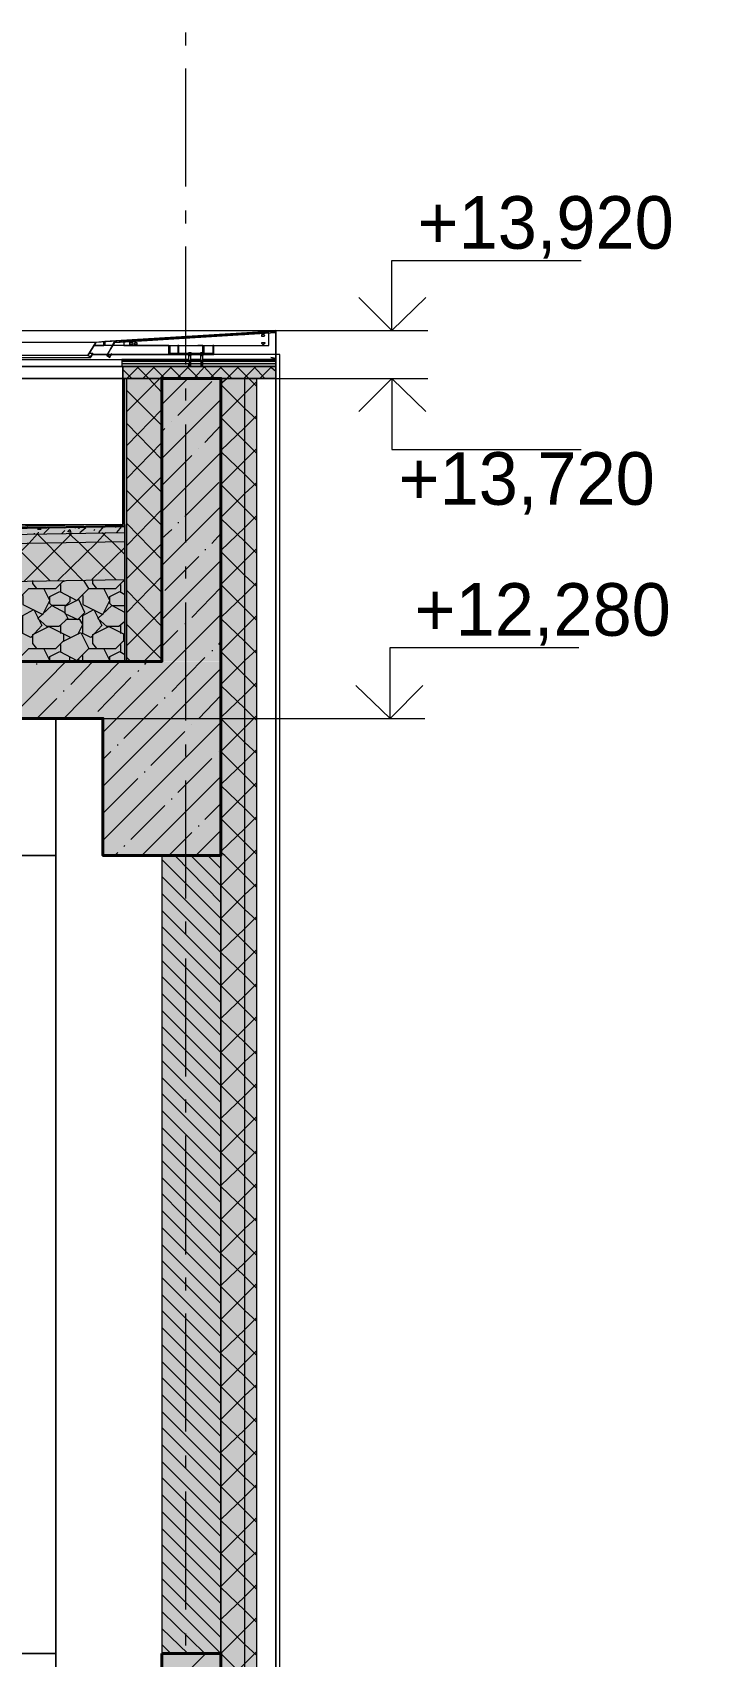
# Model space of a CAD drawing. Header units: millimetres. Extents: x -135211 to 49383, y -8033 to 228499.
# Drawn here: x -78197 to -75301, y 15153 to 22028 of the extents above; entities that cross this region are included whole.
import ezdxf

# ---------------------------------------------------------------- set-up
doc = ezdxf.new("R2010")
doc.units = ezdxf.units.MM
doc.layers.add('PDF _Геометрия', color=7, linetype='Continuous', true_color=0x1d1d1d)
doc.layers.add('PDF _Сплошная заливка', color=7, linetype='Continuous', true_color=0xffffff)
doc.layers.add('PDF _Текст', color=7, linetype='Continuous')

msp = doc.modelspace()

# ---------------------------------------------------------------- hatches: boundary and pattern name
at = {"layer": 'PDF _Сплошная заливка', "transparency": 33554559}
h = msp.add_hatch(color=256, dxfattribs=at)
h.paths.add_polyline_path([(-77644.4, 20732.5), (-77640.1, 20728.2), (-77640.1, 20732.5)])
h.paths.add_polyline_path([(-77576.6, 20736.7), (-77572.4, 20732.5), (-77572.4, 20736.7)])
h.paths.add_polyline_path([(-77712.1, 20728.2), (-77707.9, 20724), (-77707.9, 20728.2)])
h.paths.add_polyline_path([(-77508.9, 20740.9), (-77504.7, 20736.7), (-77504.7, 20740.9)])
h.paths.add_polyline_path([(-77779.8, 20724), (-77775.6, 20719.8), (-77775.6, 20724)])
h.paths.add_polyline_path([(-77847.5, 20715.5), (-77847.5, 20719.8), (-77851.8, 20719.8)])
h = msp.add_hatch(color=256, dxfattribs=at)
h.paths.add_polyline_path([(-103123.2, 20613.9), (-103123.2, 20631.9), (-103693, 20631.9), (-103693, 20614), (-103504.2, 20618.2), (-103499.9, 20618.2), (-103453.4, 20613.9), (-103453.4, 20618.2), (-103449.1, 20618.2)])
h.paths.add_polyline_path([(299.2, 20613.9), (299.2, 20631.9), (-272.3, 20631.9), (-272.3, 20613.9), (53.6, 20618.2), (57.9, 20618.2), (104.4, 20613.9), (104.4, 20618.2), (108.7, 20618.2)])
h.paths.add_polyline_path([(-50480.7, 20613.9), (-50480.7, 20631.9), (-51128.4, 20631.9), (-51128.4, 20613.9), (-50819.4, 20618.2), (-50815.2, 20618.2), (-50768.6, 20613.9), (-50768.6, 20618.2), (-50764.4, 20618.2)])
h.paths.add_polyline_path([(-77166, 20613.9), (-77166, 20631.9), (-77817.9, 20631.9), (-77817.9, 20613.9), (-77530.1, 20618.2), (-77525.8, 20618.2), (-77479.3, 20613.9), (-77479.3, 20618.2), (-77475, 20618.2)])
h = msp.add_hatch(color=256, dxfattribs=at)
h.paths.add_polyline_path([(-103127.4, 20563.1), (-103127.4, 20610.8), (-103693, 20610.8), (-103693, 20563.1)])
h.paths.add_polyline_path([(299.2, 20563.1), (299.2, 20610.8), (-272.3, 20610.8), (-272.3, 20563.1)])
h.paths.add_polyline_path([(-50480.7, 20563.1), (-50480.7, 20610.8), (-51128.4, 20610.8), (-51128.4, 20563.1)])
h.paths.add_polyline_path([(-77166, 20563.1), (-77166, 20610.8), (-77813.7, 20610.8), (-77813.7, 20563.1)])
for points in [[(-78050.7, 19936.6), (-78300.5, 19932.4), (-78546, 19928.2), (-79045.5, 19919.7), (-79291, 19915.5), (-79790.5, 19907), (-80036, 19902.8), (-80285.8, 19898.6), (-80531.3, 19894.3), (-81030.8, 19885.9), (-81276.3, 19881.6), (-81775.8, 19873.2), (-101616.2, 19868.9), (-101616.2, 19873.2), (-101802.5, 19881.6), (-101899.8, 19885.9), (-101993, 19890.1), (-102090.3, 19894.3), (-102183.5, 19898.6), (-102280.8, 19902.8), (-102467.1, 19911.3), (-102564.4, 19915.5), (-102657.6, 19919.7), (-102754.9, 19923.9), (-102848.1, 19928.2), (-102945.4, 19932.4), (-103038.5, 19936.6), (-103135.9, 19936.6), (-103135.9, 19911.3), (-103038.5, 19911.3), (-102945.4, 19907), (-102848.1, 19902.8), (-102754.9, 19898.6), (-102657.6, 19894.3), (-102564.4, 19890.1), (-102467.1, 19885.9), (-102373.9, 19881.6), (-102276.6, 19877.4), (-102090.3, 19868.9), (-101993, 19864.7), (-101899.8, 19860.5), (-101802.5, 19856.2), (-101709.4, 19852), (-81674.2, 19847.8), (-81674.2, 19852), (-78059.2, 19911.3), (-77805.2, 19911.3), (-77805.2, 19936.6)], [(-78050.7, 19911.3), (-78300.5, 19907), (-78546, 19902.8), (-79045.5, 19894.3), (-79291, 19890.1), (-79790.5, 19881.6), (-80036, 19877.4), (-80285.8, 19873.2), (-80531.3, 19868.9), (-81030.8, 19860.5), (-81276.3, 19856.2), (-81775.8, 19847.8), (-101616.2, 19843.5), (-101616.2, 19847.8), (-101802.5, 19856.2), (-101899.8, 19860.5), (-101993, 19864.7), (-102090.3, 19868.9), (-102183.5, 19873.2), (-102280.8, 19877.4), (-102467.1, 19885.9), (-102564.4, 19890.1), (-102657.6, 19894.3), (-102754.9, 19898.6), (-102848.1, 19902.8), (-102945.4, 19907), (-103038.5, 19911.3), (-103135.9, 19911.3), (-103135.9, 19873.2), (-103038.5, 19873.2), (-102945.4, 19868.9), (-102848.1, 19864.7), (-102754.9, 19860.5), (-102657.6, 19856.2), (-102564.4, 19852), (-102467.1, 19847.8), (-102373.9, 19843.5), (-102276.6, 19839.3), (-102090.3, 19830.8), (-101993, 19826.6), (-101899.8, 19822.4), (-101802.5, 19818.1), (-101616.2, 19809.7), (-81674.2, 19805.4), (-81674.2, 19809.7), (-81428.7, 19813.9), (-79739.7, 19843.5), (-79494.2, 19847.8), (-78046.5, 19873.2), (-77805.2, 19873.2), (-77805.2, 19911.3)], [(-78050.7, 19873.2), (-78300.5, 19868.9), (-78546, 19864.7), (-79045.5, 19856.2), (-79291, 19852), (-79790.5, 19843.5), (-80036, 19839.3), (-80285.8, 19835.1), (-80531.3, 19830.8), (-81030.8, 19822.4), (-81276.3, 19818.1), (-81775.8, 19809.7), (-101616.2, 19805.4), (-101616.2, 19809.7), (-101802.5, 19818.1), (-101899.8, 19822.4), (-101993, 19826.6), (-102090.3, 19830.8), (-102183.5, 19835.1), (-102280.8, 19839.3), (-102467.1, 19847.8), (-102564.4, 19852), (-102657.6, 19856.2), (-102754.9, 19860.5), (-102848.1, 19864.7), (-102945.4, 19868.9), (-103038.5, 19873.2), (-103135.9, 19873.2), (-103135.9, 19712.3), (-103038.5, 19712.3), (-102945.4, 19708.1), (-102848.1, 19703.8), (-102754.9, 19699.6), (-102657.6, 19695.4), (-102564.4, 19691.1), (-102467.1, 19686.9), (-102280.8, 19678.4), (-102183.5, 19674.2), (-102090.3, 19670), (-101993, 19665.7), (-101899.8, 19661.5), (-101802.5, 19657.3), (-101616.2, 19648.8), (-101171.8, 19644.6), (-101171.8, 19648.8), (-81674.2, 19653), (-78059.2, 19712.3), (-77805.2, 19712.3), (-77805.2, 19873.2)], [(-78050.7, 19712.3), (-78550.2, 19703.8), (-78795.8, 19699.6), (-79295.3, 19691.1), (-79540.8, 19686.9), (-80040.3, 19678.4), (-80285.8, 19674.2), (-80785.3, 19665.7), (-81030.8, 19661.5), (-81780.1, 19648.8), (-101616.2, 19644.6), (-101616.2, 19648.8), (-101802.5, 19657.3), (-101899.8, 19661.5), (-101993, 19665.7), (-102090.3, 19670), (-102183.5, 19674.2), (-102280.8, 19678.4), (-102467.1, 19686.9), (-102564.4, 19691.1), (-102657.6, 19695.4), (-102754.9, 19699.6), (-102848.1, 19703.8), (-102945.4, 19708.1), (-103038.5, 19712.3), (-103135.9, 19712.3), (-103135.9, 19365.2), (-77805.2, 19365.2), (-77805.2, 19712.3)]]:
    msp.add_hatch(color=256, dxfattribs=at).paths.add_polyline_path(points)
h = msp.add_hatch(color=256, dxfattribs=at)
h.paths.add_polyline_path([(-77398.8, 19123.9), (-77398.8, 19364.2), (-103546, 19364.2), (-103546, 19123.9)])
h.paths.add_polyline_path([(146.8, 19123.9), (146.8, 19364.2), (-2304.2, 19364.2), (-2304.2, 19123.9)])
h.paths.add_polyline_path([(-4501.1, 19123.9), (-4501.1, 19364.2), (-25450.6, 19364.2), (-25450.6, 19123.9)])
h.paths.add_polyline_path([(-26102.5, 19123.9), (-26102.5, 19364.2), (-26352.2, 19364.2), (-26352.2, 19123.9)])

# ---------------------------------------------------------------- linework, layer by layer
at = {"layer": 'PDF _Геометрия', "color": 7, "lineweight": 9}
for points in [[(-77547, 21972.8), (-77547, 22027.8)], [(-77547, 21375.9), (-77547, 21875.4)], [(-77547, 21219.3), (-77547, 21274.3)], [(-77547, 20622.4), (-77547, 21121.9)], [(-77674, 20766.3), (-77602, 20766.3), (-76675, 20766.3), (-76675, 21062.6), (-75874.9, 21062.6)], [(-80941.9, 20766.3), (-77166, 20766.3), (-77195.7, 20762.1), (-77928, 20715.5), (-77961.8, 20660.5), (-77928, 20715.5), (-80941.9, 20715.5)], [(-77166, 20664.7), (-77166, 20757.9), (-77166, 20762.1), (-77195.7, 20762.1), (-77889.9, 20719.8), (-77928, 20715.5)], [(-77166, 20766.3), (-77166, 20669)], [(-76823.1, 20766.3), (-76522.6, 20766.3)], [(-77619, 20664.7), (-77530.1, 20664.7), (-77864.5, 20664.7), (-77881.4, 20664.7), (-77944.9, 20664.7), (-77881.4, 20664.7), (-77864.5, 20664.7), (-77619, 20664.7), (-77619, 20702.8), (-77856, 20702.8), (-77936.4, 20702.8), (-77894.1, 20702.8)], [(-77889.9, 20719.8), (-77889.9, 20702.8), (-77894.1, 20702.8), (-77894.1, 20719.8)], [(-77889.9, 20719.8), (-77889.9, 20719.8)], [(-77809.4, 20702.8), (-77856, 20702.8), (-77889.9, 20702.8)], [(-77614.7, 20702.8), (-77614.7, 20669), (-77580.9, 20669), (-77614.7, 20669)], [(-77470.8, 20702.8), (-77470.8, 20669), (-77475, 20669), (-77475, 20702.8), (-77496.2, 20702.8)], [(-77940.7, 20669), (-77949.1, 20652), (-77961.8, 20660.5), (-80941.9, 20660.5)], [(-80941.9, 20652), (-77949.1, 20652)], [(-77534.3, 20643.6), (-77817.9, 20643.6), (-77817.9, 20639.3), (-77817.9, 20635.1), (-77817.9, 20613.9), (-80941.9, 20613.9), (-77817.9, 20613.9), (-77166, 20613.9), (-77166, 20635.1), (-77166, 20639.3), (-77166, 20643.6), (-77475, 20643.6)], [(-80941.9, 20643.6), (-77817.9, 20643.6), (-77817.9, 20613.9)], [(-77961.8, 20660.5), (-77949.1, 20656.3), (-77940.7, 20669), (-77957.6, 20669)], [(-77166, 20639.3), (-77817.9, 20639.3)], [(-77166, 20635.1), (-77817.9, 20635.1)], [(-77525.8, 20639.3), (-77525.8, 20660.5), (-77530.1, 20660.5), (-77530.1, 20669), (-77530.1, 20673.2), (-77530.1, 20669), (-77534.3, 20669), (-77534.3, 20673.2), (-77530.1, 20673.2), (-77525.8, 20673.2), (-77521.6, 20669), (-77525.8, 20669), (-77479.3, 20669), (-77525.8, 20669), (-77525.8, 20660.5)], [(-77534.3, 20669), (-77534.3, 20669)], [(-77525.8, 20613.9), (-77525.8, 20618.2), (-77525.8, 20622.4), (-77525.8, 20626.6), (-77525.8, 20630.9), (-77525.8, 20635.1), (-77525.8, 20639.3), (-77534.3, 20639.3), (-77534.3, 20660.5), (-77530.1, 20660.5)], [(-77530.1, 20613.9), (-77525.8, 20613.9), (-77530.1, 20639.3), (-77530.1, 20613.9), (-77534.3, 20613.9), (-77534.3, 20618.2), (-77534.3, 20622.4), (-77534.3, 20626.6), (-77530.1, 20626.6), (-77530.1, 20630.9), (-77530.1, 20635.1), (-77534.3, 20635.1), (-77534.3, 20639.3)], [(-77534.3, 20630.9), (-77534.3, 20630.9)], [(-77534.3, 20626.6), (-77534.3, 20626.6)], [(-77530.1, 20669), (-77530.1, 20669)], [(-77530.1, 20639.3), (-77530.1, 20639.3)], [(-77479.3, 20664.7), (-77525.8, 20664.7), (-77496.2, 20664.7)], [(-77525.8, 20660.5), (-77525.8, 20660.5)], [(-77483.5, 20643.6), (-77525.8, 20643.6)], [(-77525.8, 20639.3), (-77525.8, 20639.3)], [(-77525.8, 20635.1), (-77525.8, 20635.1)], [(-77525.8, 20630.9), (-77525.8, 20630.9)], [(-77525.8, 20626.6), (-77525.8, 20626.6)], [(-77521.6, 20669), (-77521.6, 20669)], [(-77475, 20639.3), (-77475, 20660.5), (-77479.3, 20660.5), (-77479.3, 20669), (-77479.3, 20673.2), (-77479.3, 20669), (-77487.7, 20669), (-77483.5, 20669), (-77483.5, 20673.2), (-77479.3, 20673.2), (-77475, 20673.2), (-77475, 20669), (-77470.8, 20669)], [(-77487.7, 20669), (-77487.7, 20669)], [(-77475, 20613.9), (-77475, 20618.2), (-77475, 20622.4), (-77475, 20626.6), (-77475, 20630.9), (-77475, 20635.1), (-77475, 20639.3), (-77483.5, 20639.3), (-77483.5, 20660.5), (-77479.3, 20660.5)], [(-77483.5, 20639.3), (-77483.5, 20635.1), (-77483.5, 20630.9), (-77483.5, 20626.6), (-77483.5, 20622.4), (-77483.5, 20618.2), (-77483.5, 20613.9), (-77479.3, 20613.9), (-77479.3, 20639.3), (-77479.3, 20613.9), (-77475, 20613.9), (-77479.3, 20613.9)], [(-77483.5, 20635.1), (-77483.5, 20635.1)], [(-77483.5, 20630.9), (-77483.5, 20630.9)], [(-77483.5, 20626.6), (-77483.5, 20626.6)], [(-77479.3, 20669), (-77479.3, 20669)], [(-77479.3, 20639.3), (-77479.3, 20639.3)], [(-77475, 20669), (-77475, 20669)], [(-77475, 20669), (-77475, 20669)], [(-77475, 20669), (-77475, 20660.5)], [(-77470.8, 20664.7), (-77475, 20664.7)], [(-77475, 20660.5), (-77475, 20660.5)], [(-77475, 20639.3), (-77475, 20639.3)], [(-77475, 20635.1), (-77475, 20635.1)], [(-77475, 20630.9), (-77475, 20630.9)], [(-77475, 20626.6), (-77475, 20626.6)], [(-77470.8, 20669), (-77470.8, 20669)], [(-77149.1, 13176.4), (-77149.1, 20664.7), (-77166, 20664.7), (-77428.5, 20664.7)], [(-103127.4, 19945.1), (-103127.4, 20563.1), (-103131.7, 20563.1), (-103135.9, 20563.1), (-103144.4, 20563.1), (-103296.8, 20563.1), (-103296.8, 19365.2), (-103144.4, 19365.2), (-103135.9, 19365.2), (-77805.2, 19365.2)], [(-77805.2, 19945.1), (-77805.2, 19940.9), (-77805.2, 19936.6), (-77805.2, 19911.3), (-77805.2, 19873.2), (-77805.2, 19712.3), (-77805.2, 19365.2), (-77796.7, 19365.2), (-77648.6, 19365.2), (-77648.6, 20563.1), (-77796.7, 20563.1), (-77805.2, 20563.1), (-77809.4, 20563.1), (-77813.7, 20563.1), (-77813.7, 19945.1), (-81775.8, 19877.4), (-101616.2, 19877.4), (-103127.4, 19945.1), (-82863.7, 19945.1)], [(-80908.1, 19945.1), (-77822.1, 19945.1), (-77813.7, 19945.1), (-77813.7, 20563.1), (-80941.9, 20563.1), (-77813.7, 20563.1), (-77813.7, 20613.9)], [(-77809.4, 20563.1), (-77809.4, 19945.1), (-77805.2, 19945.1), (-77805.2, 20563.1)], [(-77796.7, 19365.2), (-77796.7, 20563.1)], [(-77593.6, 20563.1), (-77504.7, 20563.1), (-76675, 20563.1), (-76675, 20262.6), (-75874.9, 20262.6)], [(-77534.3, 20622.4), (-77534.3, 20622.4)], [(-77534.3, 20618.2), (-77534.3, 20618.2)], [(-77530.1, 20613.9), (-77530.1, 20613.9)], [(-77530.1, 20613.9), (-77530.1, 20613.9)], [(-77525.8, 20622.4), (-77525.8, 20622.4)], [(-77525.8, 20618.2), (-77525.8, 20618.2)], [(-77525.8, 20613.9), (-77525.8, 20613.9)], [(-77525.8, 20613.9), (-77525.8, 20613.9)], [(-77483.5, 20622.4), (-77483.5, 20622.4)], [(-77483.5, 20618.2), (-77483.5, 20618.2)], [(-77479.3, 20613.9), (-77479.3, 20613.9)], [(-77479.3, 20613.9), (-77479.3, 20613.9)], [(-77475, 20622.4), (-77475, 20622.4)], [(-77475, 20618.2), (-77475, 20618.2)], [(-77475, 20613.9), (-77475, 20613.9)], [(-77297.2, 12634.6), (-77297.2, 14344.8), (-77297.2, 15843.3), (-77297.2, 18544), (-77297.2, 20563.1)], [(-77246.4, 12634.6), (-77246.4, 14344.8), (-77246.4, 15843.3), (-77246.4, 18544), (-77246.4, 20563.1)], [(-76823.1, 20563.1), (-76522.6, 20563.1)], [(-77547, 20470), (-77547, 20520.8)], [(-77547, 19868.9), (-77547, 20368.4)], [(-77822.1, 19945.1), (-80908.1, 19890.1), (-80908.1, 20334.6)], [(-77547, 19716.5), (-77547, 19767.3)], [(-77547, 19115.4), (-77547, 19614.9)], [(-78270.8, 19123.9), (-77928, 19123.9), (-76683.4, 19123.9), (-76683.4, 19424.4), (-75883.4, 19424.4)], [(-77898.3, 19123.9), (-78097.3, 19123.9), (-78097.3, 11402.8), (-78097.3, 11644.1), (-80645.6, 11644.1), (-78097.3, 11644.1), (-78097.3, 14344.8), (-80645.6, 14344.8), (-78097.3, 14344.8), (-78097.3, 15166), (-80645.6, 15166), (-78097.3, 15166), (-78097.3, 18544), (-80645.6, 18544), (-78097.3, 18544), (-78097.3, 19123.9), (-80425.5, 19123.9), (-80425.5, 19119.7), (-80522.8, 19119.7), (-80527.1, 19115.4), (-80624.4, 19090), (-80628.7, 19085.8), (-80645.6, 19085.8)], [(-76835.8, 19123.9), (-76535.3, 19123.9)], [(-77547, 18963), (-77547, 19013.8)], [(-77547, 18361.9), (-77547, 18861.4)], [(-77547, 18209.6), (-77547, 18264.6)], [(-77547, 17608.5), (-77547, 18108)], [(-77547, 17456.1), (-77547, 17511.1)], [(-77547, 16855), (-77547, 17358.7)], [(-77547, 16702.6), (-77547, 16757.6)], [(-77547, 16105.7), (-77547, 16605.2)], [(-77547, 15949.1), (-77547, 16004.1)], [(-77547, 15352.2), (-77547, 15851.7)], [(-77547, 15199.8), (-77547, 15250.6)]]:
    msp.add_lwpolyline(points, dxfattribs=at)
at = {"layer": 'PDF _Геометрия', "color": 7, "lineweight": 18}
for points in [[(-76814.7, 20906), (-76675, 20766.3), (-76531.1, 20906)], [(-76531.1, 20423.5), (-76675, 20563.1), (-76814.7, 20423.5)], [(-76827.4, 19263.6), (-76683.4, 19123.9), (-76543.8, 19263.6)]]:
    msp.add_lwpolyline(points, dxfattribs=at)
at = {"layer": 'PDF _Геометрия', "color": 7, "lineweight": 20}
msp.add_lwpolyline([(-77881.4, 20660.5), (-77868.7, 20652), (-77860.2, 20669), (-77868.7, 20656.3), (-77881.4, 20660.5), (-77847.5, 20715.5), (-77166, 20757.9), (-77166, 20647.8), (-77187.2, 20652), (-77166, 20647.8), (-77166, 20757.9), (-77851.8, 20715.5)], close=True, dxfattribs=at)
at = {"layer": 'PDF _Геометрия', "lineweight": 9}
for points in [[(-77860.2, 20698.6), (-77856, 20702.8)], [(-77843.3, 20715.5), (-77843.3, 20719.8)], [(-77813.7, 20719.8), (-77809.4, 20719.8)], [(-77784, 20719.8), (-77779.8, 20719.8)], [(-77750.2, 20724), (-77750.2, 20724)], [(-77720.6, 20724), (-77720.6, 20724)], [(-77690.9, 20724), (-77690.9, 20728.2)], [(-77661.3, 20728.2), (-77661.3, 20728.2)], [(-77631.7, 20728.2), (-77631.7, 20732.5)], [(-77602, 20732.5), (-77602, 20732.5)], [(-77572.4, 20732.5), (-77568.2, 20736.7)], [(-77542.8, 20736.7), (-77538.5, 20736.7)], [(-77508.9, 20736.7), (-77508.9, 20736.7)], [(-77479.3, 20740.9), (-77479.3, 20740.9)], [(-77449.6, 20740.9), (-77449.6, 20740.9)], [(-77420, 20740.9), (-77420, 20745.2)], [(-77390.4, 20745.2), (-77390.4, 20745.2)], [(-77360.7, 20745.2), (-77360.7, 20749.4)], [(-77331.1, 20749.4), (-77331.1, 20749.4)], [(-77301.5, 20749.4), (-77297.2, 20749.4)], [(-77271.8, 20753.6), (-77267.6, 20753.6)], [(-77238, 20753.6), (-77238, 20753.6)], [(-77208.3, 20757.9), (-77208.3, 20757.9)], [(-77178.7, 20757.9), (-77178.7, 20757.9)], [(-77166, 20740.9), (-77166, 20740.9)], [(-77166, 20711.3), (-77166, 20715.5)], [(-77872.9, 20656.3), (-77872.9, 20656.3)], [(-77860.2, 20669), (-77860.2, 20669)], [(-77174.5, 20647.8), (-77174.5, 20647.8)], [(-77166, 20685.9), (-77166, 20685.9)], [(-77166, 20656.3), (-77166, 20656.3)], [(-77775.6, 20563.1), (-77813.7, 20601.2)], [(-77796.7, 20423.5), (-77657.1, 20563.1), (-77606.3, 20613.9)], [(-77796.7, 20563.1), (-77745.9, 20613.9)], [(-77648.6, 20503.9), (-77703.6, 20563.1), (-77754.4, 20613.9)], [(-77729, 20563.1), (-77678.2, 20613.9)], [(-77635.9, 20563.1), (-77686.7, 20613.9)], [(-77648.6, 20453.1), (-77538.5, 20563.1)], [(-77563.9, 20563.1), (-77614.7, 20613.9)], [(-77585.1, 20563.1), (-77534.3, 20613.9)], [(-77492, 20563.1), (-77542.8, 20613.9)], [(-77513.1, 20563.1), (-77466.6, 20613.9)], [(-77424.2, 20563.1), (-77470.8, 20613.9)], [(-77445.4, 20563.1), (-77394.6, 20613.9)], [(-77352.3, 20563.1), (-77403.1, 20613.9)], [(-77398.8, 20542), (-77373.4, 20563.1), (-77322.6, 20613.9)], [(-77246.4, 20529.3), (-77280.3, 20563.1), (-77331.1, 20613.9)], [(-77301.5, 20563.1), (-77250.7, 20613.9)], [(-77212.6, 20563.1), (-77259.1, 20613.9)], [(-77233.7, 20563.1), (-77183, 20613.9)], [(-77166, 20592.8), (-77191.4, 20613.9)], [(-77648.6, 20364.2), (-77796.7, 20512.3)], [(-77580.9, 20406.5), (-77436.9, 20550.4)], [(-77246.4, 20245.7), (-77297.2, 20296.5), (-77398.8, 20398.1), (-77297.2, 20499.6), (-77246.4, 20550.4)], [(-77246.4, 20389.6), (-77297.2, 20436.2), (-77398.8, 20537.7)], [(-77796.7, 20279.5), (-77648.6, 20431.9)], [(-77648.6, 20224.5), (-77398.8, 20474.2)], [(-77648.6, 20220.3), (-77796.7, 20372.7)], [(-77648.6, 20338.8), (-77635.9, 20351.5)], [(-77606.3, 20381.1), (-77606.3, 20381.1)], [(-77466.6, 20292.2), (-77398.8, 20364.2)], [(-77398.8, 20258.4), (-77297.2, 20355.7), (-77246.4, 20406.5)], [(-77796.7, 20139.8), (-77648.6, 20292.2)], [(-77648.6, 20080.6), (-77796.7, 20228.7)], [(-77648.6, 20000.1), (-77398.8, 20249.9)], [(-77648.6, 20110.2), (-77521.6, 20237.2)], [(-77492, 20266.8), (-77492, 20266.8)], [(-77246.4, 19962), (-77297.2, 20012.8), (-77398.8, 20114.4), (-77297.2, 20216), (-77246.4, 20266.8)], [(-77246.4, 20106), (-77297.2, 20156.8), (-77398.8, 20254.1)], [(-77796.7, 20000.1), (-77648.6, 20148.3)], [(-77648.6, 19940.9), (-77796.7, 20089)], [(-77551.2, 19979), (-77407.3, 20122.9)], [(-77398.8, 19974.7), (-77297.2, 20076.3), (-77246.4, 20122.9)], [(-77796.7, 19856.2), (-77648.6, 20008.6)], [(-77648.6, 19771.6), (-77398.8, 20021.3)], [(-77915.3, 19911.3), (-77894.1, 19936.6)], [(-77843.3, 19932.4), (-77843.3, 19936.6)], [(-77839.1, 19911.3), (-77817.9, 19936.6)], [(-77648.6, 19797), (-77796.7, 19949.3)], [(-77580.9, 19953.6), (-77576.6, 19953.6)], [(-77398.8, 19835.1), (-77297.2, 19932.4), (-77246.4, 19983.2)], [(-77246.4, 19822.4), (-77297.2, 19873.2), (-77398.8, 19970.5)], [(-78520.6, 19699.6), (-78355.5, 19864.7), (-78317.4, 19902.8), (-78279.3, 19864.7), (-78122.7, 19708.1)], [(-78376.7, 19703.8), (-78211.6, 19864.7), (-78173.5, 19907)], [(-78232.8, 19703.8), (-78067.7, 19868.9), (-78029.6, 19907)], [(-78190.4, 19907), (-78186.2, 19907)], [(-77983, 19708.1), (-78139.6, 19868.9), (-78177.7, 19907)], [(-78165, 19932.4), (-78160.8, 19923.9), (-78173.5, 19923.9), (-78169.3, 19932.4)], [(-78173.5, 19911.3), (-78169.3, 19911.3)], [(-78148.1, 19907), (-78122.7, 19932.4)], [(-78088.8, 19708.1), (-77923.7, 19868.9), (-77885.6, 19911.3)], [(-78071.9, 19907), (-78059.2, 19919.7)], [(-78059.2, 19928.2), (-78059.2, 19928.2)], [(-78046.5, 19932.4), (-78046.5, 19932.4)], [(-77843.3, 19712.3), (-77999.9, 19868.9), (-78042.3, 19907)], [(-78025.3, 19911.3), (-78025.3, 19911.3)], [(-78016.9, 19932.4), (-78012.6, 19932.4)], [(-78004.2, 19932.4), (-77999.9, 19928.2), (-77995.7, 19932.4)], [(-77995.7, 19911.3), (-77970.3, 19932.4)], [(-77936.4, 19919.7), (-77932.2, 19923.9)], [(-77911, 19911.3), (-77911, 19911.3)], [(-77911, 19911.3), (-77911, 19911.3)], [(-77805.2, 19818.1), (-77860.2, 19873.2), (-77902.6, 19911.3)], [(-77648.6, 19885.9), (-77606.3, 19923.9)], [(-77436.9, 19864.7), (-77398.8, 19907)], [(-77944.9, 19712.3), (-77805.2, 19847.8)], [(-77796.7, 19716.5), (-77648.6, 19864.7)], [(-77648.6, 19657.3), (-77796.7, 19805.4)], [(-77635.9, 19665.7), (-77492, 19809.7)], [(-77466.6, 19839.3), (-77462.3, 19839.3)], [(-77246.4, 19538.7), (-77297.2, 19589.5), (-77398.8, 19691.1), (-77297.2, 19792.7), (-77246.4, 19843.5)], [(-77246.4, 19682.7), (-77297.2, 19729.2), (-77398.8, 19830.8)], [(-77648.6, 19543), (-77398.8, 19792.7)], [(-78292, 19640.3), (-78292, 19619.2), (-78308.9, 19602.2), (-78368.2, 19602.2), (-78313.2, 19572.6), (-78300.5, 19547.2), (-78338.6, 19513.3), (-78389.4, 19513.3), (-78427.5, 19547.2), (-78368.2, 19602.2), (-78376.7, 19610.7), (-78376.7, 19640.3), (-78334.3, 19661.5), (-78262.4, 19623.4), (-78211.6, 19674.2), (-78097.3, 19674.2), (-78063.4, 19708.1)], [(-78237, 19644.6), (-78237, 19606.5), (-78152.3, 19564.1), (-78122.7, 19623.4), (-78148.1, 19674.2)], [(-78177.7, 19674.2), (-78194.7, 19695.4), (-78194.7, 19708.1)], [(-78038, 19640.3), (-78038, 19619.2), (-78055, 19602.2), (-78114.2, 19602.2), (-78059.2, 19572.6), (-78046.5, 19547.2), (-78084.6, 19513.3), (-78135.4, 19513.3), (-78173.5, 19547.2), (-78114.2, 19602.2), (-78122.7, 19610.7), (-78122.7, 19640.3), (-78080.4, 19661.5), (-78008.4, 19623.4), (-77957.6, 19674.2), (-77843.3, 19674.2), (-77809.4, 19708.1), (-77809.4, 19712.3)], [(-78076.1, 19657.3), (-78076.1, 19691.1)], [(-78067.7, 19703.8), (-78055, 19708.1)], [(-78063.4, 19708.1), (-78063.4, 19708.1)], [(-77983, 19644.6), (-77983, 19606.5), (-77898.3, 19564.1), (-77868.7, 19623.4), (-77894.1, 19674.2)], [(-77957.6, 19674.2), (-77978.8, 19708.1)], [(-77923.7, 19674.2), (-77940.7, 19695.4), (-77940.7, 19712.3)], [(-77805.2, 19534.5), (-77830.6, 19513.3), (-77881.4, 19513.3), (-77919.5, 19547.2), (-77860.2, 19602.2), (-77868.7, 19610.7), (-77868.7, 19640.3), (-77826.4, 19661.5), (-77805.2, 19648.8)], [(-77822.1, 19657.3), (-77822.1, 19691.1)], [(-77813.7, 19703.8), (-77805.2, 19708.1)], [(-77796.7, 19572.6), (-77648.6, 19725)], [(-77648.6, 19513.3), (-77796.7, 19665.7)], [(-77521.6, 19551.4), (-77398.8, 19678.4)], [(-77398.8, 19551.4), (-77297.2, 19648.8), (-77246.4, 19699.6)], [(-77805.2, 19572.6), (-77860.2, 19602.2), (-77805.2, 19602.2)], [(-78004.2, 19479.5), (-77983, 19521.8), (-77995.7, 19543), (-78055, 19543)], [(-77898.3, 19064.6), (-77839.1, 19123.9), (-77597.8, 19365.2), (-77398.8, 19564.1)], [(-77796.7, 19432.9), (-77648.6, 19581.1)], [(-77551.2, 19526), (-77547, 19526)], [(-77246.4, 19255.1), (-77297.2, 19305.9), (-77398.8, 19407.5), (-77297.2, 19509.1), (-77246.4, 19559.9)], [(-77246.4, 19399), (-77297.2, 19449.8), (-77398.8, 19547.2)], [(-78376.7, 19365.2), (-78376.7, 19386.3), (-78334.3, 19407.5), (-78262.4, 19369.4), (-78211.6, 19420.2), (-78097.3, 19420.2), (-78063.4, 19454.1), (-78063.4, 19479.5)], [(-78177.7, 19420.2), (-78194.7, 19441.4), (-78194.7, 19479.5), (-78126.9, 19513.3), (-78033.8, 19466.8)], [(-78122.7, 19365.2), (-78122.7, 19386.3), (-78080.4, 19407.5), (-78008.4, 19369.4), (-77957.6, 19420.2), (-77843.3, 19420.2), (-77809.4, 19454.1), (-77809.4, 19479.5)], [(-78076.1, 19483.7), (-78076.1, 19517.6)], [(-78067.7, 19449.8), (-77991.5, 19487.9), (-77957.6, 19420.2)], [(-77923.7, 19420.2), (-77940.7, 19441.4), (-77940.7, 19479.5), (-77872.9, 19513.3), (-77805.2, 19479.5)], [(-77822.1, 19483.7), (-77822.1, 19517.6)], [(-77648.6, 19373.7), (-77796.7, 19521.8)], [(-77648.6, 19428.7), (-77580.9, 19496.4)], [(-78126.9, 19365.2), (-78122.7, 19369.4), (-78148.1, 19420.2)], [(-78076.1, 19403.3), (-78076.1, 19437.1)], [(-78038, 19365.2), (-78038, 19386.3)], [(-77983, 19365.2), (-77983, 19390.6)], [(-77872.9, 19365.2), (-77868.7, 19369.4), (-77894.1, 19420.2)], [(-77868.7, 19365.2), (-77868.7, 19386.3), (-77826.4, 19407.5), (-77805.2, 19394.8)], [(-77822.1, 19403.3), (-77822.1, 19437.1)], [(-77813.7, 19449.8), (-77805.2, 19454.1)], [(-77724.8, 19365.2), (-77648.6, 19441.4)], [(-77436.9, 19411.7), (-77432.7, 19411.7)], [(-77407.3, 19437.1), (-77398.8, 19449.8)], [(-77398.8, 19267.8), (-77297.2, 19369.4), (-77246.4, 19416)], [(-78292, 19123.9), (-78055, 19365.2)], [(-78177.7, 19352.5), (-78177.7, 19356.7)], [(-78063.4, 19123.9), (-77826.4, 19365.2)], [(-78038, 19365.2), (-78038, 19365.2)], [(-78033.8, 19267.8), (-77940.7, 19365.2)], [(-77995.7, 19365.2), (-77999.9, 19373.7), (-78016.9, 19365.2)], [(-77898.3, 18836.1), (-77610.5, 19123.9), (-77398.8, 19335.6)], [(-77779.8, 19365.2), (-77796.7, 19382.1)], [(-77750.2, 19322.9), (-77745.9, 19327.1)], [(-77720.6, 19352.5), (-77712.1, 19365.2)], [(-77606.3, 19238.2), (-77483.5, 19365.2), (-77466.6, 19382.1)], [(-77919.5, 19153.5), (-77779.8, 19297.5)], [(-77398.8, 19128.1), (-77297.2, 19225.5), (-77246.4, 19276.3)], [(-77246.4, 19115.4), (-77297.2, 19166.2), (-77398.8, 19263.6)], [(-78177.7, 19123.9), (-78093.1, 19208.6)], [(-78063.4, 19238.2), (-78063.4, 19242.4)], [(-77809.4, 19039.2), (-77724.8, 19123.9), (-77665.5, 19183.2)], [(-77635.9, 19208.6), (-77635.9, 19212.8)], [(-77492, 19123.9), (-77398.8, 19221.3)], [(-77949.1, 19123.9), (-77949.1, 19128.1)], [(-77246.4, 18831.8), (-77297.2, 18882.6), (-77398.8, 18984.2), (-77297.2, 19085.8), (-77246.4, 19136.6)], [(-77246.4, 18975.7), (-77297.2, 19022.3), (-77398.8, 19123.9)], [(-77898.3, 18607.5), (-77398.8, 19107)], [(-77695.2, 18924.9), (-77551.2, 19068.9)], [(-77521.6, 19098.5), (-77521.6, 19098.5)], [(-77898.3, 18950.3), (-77864.5, 18984.2)], [(-77834.8, 19009.6), (-77834.8, 19013.8)], [(-77407.3, 18984.2), (-77407.3, 18984.2)], [(-77398.8, 18844.5), (-77297.2, 18941.9), (-77246.4, 18992.7)], [(-77580.9, 18810.7), (-77436.9, 18954.6)], [(-77894.1, 18726), (-77750.2, 18869.9)], [(-77733.3, 18544), (-77398.8, 18878.4)], [(-77720.6, 18895.3), (-77720.6, 18899.5)], [(-77246.4, 18548.2), (-77297.2, 18599), (-77398.8, 18700.6), (-77297.2, 18802.2), (-77246.4, 18853)], [(-77246.4, 18692.1), (-77297.2, 18742.9), (-77398.8, 18840.3)], [(-77606.3, 18781), (-77606.3, 18785.3)], [(-77779.8, 18611.7), (-77635.9, 18755.6)], [(-77466.6, 18696.4), (-77398.8, 18764.1)], [(-77398.8, 18560.9), (-77297.2, 18658.3), (-77246.4, 18709.1)], [(-77619, 18544), (-77521.6, 18641.3)], [(-77504.7, 18544), (-77398.8, 18649.8)], [(-77492, 18666.7), (-77492, 18671)], [(-77809.4, 18582.1), (-77805.2, 18586.3)], [(-77525.8, 18544), (-77398.8, 18417), (-77297.2, 18518.6), (-77271.8, 18544), (-77246.4, 18569.4)], [(-77847.5, 18544), (-77834.8, 18556.7)], [(-77648.6, 18527), (-77398.8, 18277.3), (-77297.2, 18378.9), (-77246.4, 18425.4)], [(-77398.8, 18345), (-77593.6, 18544)], [(-77398.8, 18488.9), (-77453.9, 18544)], [(-77246.4, 18408.5), (-77297.2, 18459.3), (-77381.9, 18544), (-77398.8, 18556.7)], [(-77398.8, 18205.3), (-77648.6, 18455.1)], [(-77246.4, 17985.2), (-77297.2, 18036), (-77398.8, 18133.4), (-77648.6, 18383.1)], [(-77246.4, 18268.8), (-77297.2, 18315.4), (-77398.8, 18417)], [(-77398.8, 18061.4), (-77648.6, 18311.2)], [(-77648.6, 18243.4), (-77398.8, 17993.7), (-77297.2, 18095.3), (-77246.4, 18146.1)], [(-77398.8, 18137.6), (-77297.2, 18235), (-77246.4, 18285.8)], [(-77246.4, 18124.9), (-77297.2, 18175.7), (-77398.8, 18277.3)], [(-77398.8, 17921.7), (-77648.6, 18171.5)], [(-77246.4, 17701.6), (-77297.2, 17752.4), (-77398.8, 17849.7), (-77648.6, 18099.5)], [(-77398.8, 17782), (-77648.6, 18031.8)], [(-77648.6, 17959.8), (-77398.8, 17710.1), (-77297.2, 17811.6), (-77246.4, 17862.4)], [(-77398.8, 17854), (-77297.2, 17951.3), (-77246.4, 18002.1)], [(-77246.4, 17841.3), (-77297.2, 17892.1), (-77398.8, 17993.7)], [(-77398.8, 17638.1), (-77648.6, 17887.8)], [(-77648.6, 17820.1), (-77398.8, 17570.4), (-77297.2, 17672), (-77246.4, 17718.5)], [(-77398.8, 17498.4), (-77648.6, 17748.2)], [(-77246.4, 17278.3), (-77297.2, 17324.8), (-77398.8, 17426.4), (-77648.6, 17676.2)], [(-77246.4, 17557.7), (-77297.2, 17608.5), (-77398.8, 17710.1)], [(-77398.8, 17354.5), (-77648.6, 17604.2)], [(-77648.6, 17536.5), (-77398.8, 17286.7), (-77297.2, 17388.3), (-77246.4, 17439.1)], [(-77398.8, 17430.7), (-77297.2, 17528), (-77246.4, 17578.8)], [(-77246.4, 17418), (-77297.2, 17468.8), (-77398.8, 17570.4)], [(-77398.8, 17214.8), (-77648.6, 17464.5)], [(-77246.4, 16994.7), (-77297.2, 17045.5), (-77398.8, 17142.8), (-77648.6, 17392.6)], [(-77398.8, 17075.1), (-77648.6, 17324.8)], [(-77398.8, 17147.1), (-77297.2, 17244.4), (-77246.4, 17295.2)], [(-77246.4, 17134.4), (-77297.2, 17185.2), (-77398.8, 17286.7)], [(-77648.6, 17252.9), (-77398.8, 17003.1), (-77297.2, 17104.7), (-77246.4, 17155.5)], [(-77398.8, 16931.2), (-77648.6, 17180.9)], [(-77246.4, 16711), (-77297.2, 16761.8), (-77398.8, 16859.2), (-77648.6, 17113.2)], [(-77398.8, 16791.5), (-77648.6, 17041.2)], [(-77398.8, 16863.4), (-77297.2, 16965), (-77246.4, 17011.6)], [(-77246.4, 16850.7), (-77297.2, 16901.5), (-77398.8, 17003.1)], [(-77246.4, 16571.4), (-77297.2, 16617.9), (-77398.8, 16719.5), (-77648.6, 16969.3)], [(-77398.8, 16647.6), (-77648.6, 16897.3)], [(-77398.8, 16723.7), (-77297.2, 16821.1), (-77246.4, 16871.9)], [(-77648.6, 16829.6), (-77398.8, 16579.8), (-77297.2, 16681.4), (-77246.4, 16732.2)], [(-77398.8, 16507.9), (-77648.6, 16757.6)], [(-77246.4, 16287.7), (-77297.2, 16338.5), (-77398.8, 16435.9), (-77648.6, 16685.7)], [(-77398.8, 16368.2), (-77648.6, 16617.9)], [(-77398.8, 16440.1), (-77297.2, 16537.5), (-77246.4, 16588.3)], [(-77246.4, 16427.4), (-77297.2, 16478.2), (-77398.8, 16579.8)], [(-77648.6, 16546), (-77398.8, 16296.2), (-77297.2, 16397.8), (-77246.4, 16448.6)], [(-77398.8, 16224.2), (-77648.6, 16474)], [(-77246.4, 16004.1), (-77297.2, 16054.9), (-77398.8, 16152.3), (-77648.6, 16402)], [(-77398.8, 16084.6), (-77648.6, 16334.3)], [(-77398.8, 16156.5), (-77297.2, 16258.1), (-77246.4, 16304.7)], [(-77246.4, 16143.8), (-77297.2, 16194.6), (-77398.8, 16296.2)], [(-77246.4, 15864.4), (-77297.2, 15911), (-77398.8, 16012.6), (-77648.6, 16262.3)], [(-77398.8, 15940.6), (-77648.6, 16190.4)], [(-77398.8, 16016.8), (-77297.2, 16114.2), (-77246.4, 16165)], [(-77398.8, 15872.9), (-77648.6, 16122.7)], [(-77398.8, 15800.9), (-77648.6, 16050.7)], [(-77246.4, 15720.5), (-77297.2, 15771.3), (-77369.2, 15843.3), (-77398.8, 15872.9), (-77297.2, 15974.5), (-77246.4, 16025.3)], [(-77246.4, 15580.8), (-77297.2, 15631.6), (-77398.8, 15729), (-77648.6, 15978.7)], [(-77398.8, 15661.2), (-77648.6, 15911)], [(-77398.8, 15733.2), (-77297.2, 15830.6), (-77284.5, 15843.3), (-77246.4, 15881.4)], [(-77648.6, 15839), (-77398.8, 15589.3), (-77297.2, 15690.9), (-77246.4, 15741.7)], [(-77398.8, 15517.3), (-77648.6, 15767.1)], [(-77246.4, 15297.2), (-77297.2, 15348), (-77398.8, 15445.4), (-77648.6, 15695.1)], [(-77398.8, 15377.6), (-77648.6, 15627.4)], [(-77246.4, 15157.5), (-77297.2, 15204.1), (-77398.8, 15305.7), (-77648.6, 15555.4)], [(-77398.8, 15449.6), (-77297.2, 15551.2), (-77246.4, 15597.8)], [(-77246.4, 15436.9), (-77297.2, 15487.7), (-77398.8, 15589.3)], [(-77398.8, 15233.7), (-77648.6, 15483.5)], [(-77648.6, 15415.7), (-77398.8, 15166), (-77297.2, 15267.6), (-77246.4, 15318.4)], [(-77398.8, 15309.9), (-77297.2, 15407.3), (-77246.4, 15458.1)], [(-77466.6, 15166), (-77648.6, 15343.8)], [(-77538.5, 15166), (-77648.6, 15271.8)], [(-77610.5, 15166), (-77648.6, 15204.1)], [(-77648.6, 14979.7), (-77462.3, 15166)], [(-77580.9, 15161.7), (-77576.6, 15166)], [(-77398.8, 15026.3), (-77297.2, 15123.6), (-77246.4, 15174.4)], [(-77246.4, 15013.6), (-77297.2, 15064.4), (-77398.8, 15166)]]:
    msp.add_lwpolyline(points, dxfattribs=at)
at = {"layer": 'PDF _Геометрия', "color": 7, "lineweight": 9}
for points in [[(-77809.4, 20719.8), (-77809.4, 20702.8), (-77195.7, 20702.8), (-77195.7, 20757.9)], [(-77784, 20711.3), (-77784, 20715.5), (-77779.8, 20715.5), (-77775.6, 20715.5), (-77771.3, 20715.5), (-77771.3, 20711.3), (-77771.3, 20707.1), (-77775.6, 20707.1), (-77779.8, 20707.1), (-77784, 20707.1)], [(-77762.9, 20711.3), (-77762.9, 20715.5), (-77758.6, 20715.5), (-77754.4, 20715.5), (-77754.4, 20711.3), (-77754.4, 20707.1), (-77758.6, 20707.1), (-77762.9, 20707.1)], [(-77225.3, 20745.2), (-77225.3, 20749.4), (-77221, 20749.4), (-77216.8, 20749.4), (-77212.6, 20745.2), (-77216.8, 20740.9), (-77221, 20740.9), (-77225.3, 20740.9)], [(-77225.3, 20711.3), (-77225.3, 20715.5), (-77221, 20715.5), (-77216.8, 20715.5), (-77212.6, 20715.5), (-77212.6, 20711.3), (-77216.8, 20711.3), (-77216.8, 20707.1), (-77221, 20707.1)], [(-77576.6, 20669), (-77530.1, 20669)], [(-77530.1, 20639.3), (-77534.3, 20639.3)], [(-77534.3, 20630.9), (-77530.1, 20630.9)], [(-77479.3, 20639.3), (-77483.5, 20639.3)], [(-77166, 20664.7), (-77166, 12634.6), (-77149.1, 12634.6), (-77149.1, 20664.7)], [(-77813.7, 20563.1), (-77166, 20563.1), (-77166, 20613.9), (-77813.7, 20613.9)], [(-77398.8, 18544), (-77398.8, 15843.3), (-77398.8, 14344.8), (-77398.8, 12846.3), (-77398.8, 12634.6), (-77297.2, 12634.6), (-77246.4, 12634.6), (-77166, 12634.6), (-77166, 14344.8), (-77166, 15843.3), (-77166, 18544), (-77166, 20563.1), (-77246.4, 20563.1), (-77297.2, 20563.1), (-77398.8, 20563.1)], [(-77398.8, 18544), (-77648.6, 18544), (-77648.6, 15166), (-77398.8, 15166), (-77398.8, 15843.3)]]:
    msp.add_lwpolyline(points, close=True, dxfattribs=at)
at = {"layer": 'PDF _Геометрия', "color": 7, "lineweight": 20}
for points in [[(-77530.1, 20669), (-77576.6, 20669), (-77576.6, 20702.8), (-77580.9, 20702.8), (-77580.9, 20664.7), (-77530.1, 20664.7)], [(-77475, 20664.7), (-77428.5, 20664.7), (-77428.5, 20702.8), (-77432.7, 20702.8), (-77432.7, 20669), (-77475, 20669)], [(-77479.3, 20669), (-77525.8, 20669)], [(-77525.8, 20664.7), (-77479.3, 20664.7)], [(-103131.7, 19945.1), (-103135.9, 19945.1), (-103135.9, 19940.9), (-101616.2, 19873.2), (-81775.8, 19873.2), (-77805.2, 19940.9), (-77805.2, 19945.1), (-77809.4, 19945.1)], [(-103135.9, 19940.9), (-103135.9, 19936.6), (-101616.2, 19868.9), (-81775.8, 19868.9), (-77805.2, 19936.6), (-77805.2, 19940.9)], [(-103135.9, 19936.6), (-103135.9, 19911.3), (-101616.2, 19843.5), (-81775.8, 19843.5), (-77805.2, 19911.3), (-77805.2, 19936.6)], [(-103135.9, 19911.3), (-103135.9, 19873.2), (-101616.2, 19805.4), (-81775.8, 19805.4), (-77805.2, 19873.2), (-77805.2, 19911.3)], [(-103135.9, 19873.2), (-103135.9, 19712.3), (-101616.2, 19644.6), (-81780.1, 19644.6), (-77805.2, 19712.3), (-77805.2, 19873.2)], [(-77805.2, 19365.2), (-77805.2, 19712.3)]]:
    msp.add_lwpolyline(points, dxfattribs=at)
at = {"layer": 'PDF _Геометрия', "color": 250, "lineweight": 9, "true_color": 0x191919}
msp.add_lwpolyline([(-77817.9, 20626.6), (-77166, 20626.6)], dxfattribs=at)
at = {"layer": 'PDF _Геометрия', "color": 7, "lineweight": 40}
msp.add_lwpolyline([(-95546, 19123.9), (-91693.9, 19123.9), (-91693.9, 18163), (-91194.4, 18163), (-91194.4, 19123.9), (-88095.8, 19123.9), (-88095.8, 18163), (-87596.3, 18163), (-87596.3, 19123.9), (-83397.1, 19123.9), (-83397.1, 18163), (-82897.6, 18163), (-82897.6, 19123.9), (-77898.3, 19123.9), (-77898.3, 18544), (-77398.8, 18544), (-77398.8, 19123.9), (-77398.8, 19365.2), (-77398.8, 20563.1), (-77648.6, 20563.1), (-77648.6, 19365.2), (-103296.8, 19365.2)], dxfattribs=at)
at = {"layer": 'PDF _Геометрия', "lineweight": 9}
for points in [[(-78038, 19923.9), (-78033.8, 19911.3), (-78046.5, 19915.5)], [(-78059.2, 19598), (-78059.2, 19568.4), (-78004.2, 19543), (-77974.5, 19572.6), (-77999.9, 19627.6)], [(-78237, 19483.7), (-78237, 19559.9), (-78190.4, 19585.3), (-78156.6, 19517.6), (-78203.1, 19466.8)], [(-77983, 19483.7), (-77983, 19559.9), (-77936.4, 19585.3), (-77902.6, 19517.6), (-77949.1, 19466.8)]]:
    msp.add_lwpolyline(points, close=True, dxfattribs=at)
at = {"layer": 'PDF _Геометрия', "color": 7, "lineweight": 40}
msp.add_lwpolyline([(-77648.6, 15166), (-77648.6, 14344.8), (-77398.8, 14344.8), (-77398.8, 15166)], close=True, dxfattribs=at)
at = {"layer": 'PDF _Сплошная заливка', "lineweight": 5, "transparency": 33554559}
for points in [[(-77796.7, 20563.1), (-77796.7, 19365.2), (-77648.6, 20563.1), (-77648.6, 19365.2)], [(-77648.6, 20563.1), (-77648.6, 19365.2), (-77398.8, 20563.1), (-77398.8, 19365.2)], [(-77398.8, 20563.1), (-77398.8, 18544), (-77297.2, 20563.1), (-77297.2, 18544)], [(-77297.2, 20563.1), (-77297.2, 18544), (-77246.4, 20563.1), (-77246.4, 18544)], [(-77898.3, 19123.9), (-77898.3, 18544), (-77398.8, 19123.9), (-77398.8, 18544)], [(-77648.6, 18544), (-77648.6, 15166), (-77398.8, 18544), (-77398.8, 15166)], [(-77398.8, 18544), (-77398.8, 15843.3), (-77297.2, 18544), (-77297.2, 15843.3)], [(-77297.2, 18544), (-77297.2, 15843.3), (-77246.4, 18544), (-77246.4, 15843.3)], [(-77398.8, 15843.3), (-77398.8, 14344.8), (-77297.2, 15843.3), (-77297.2, 14344.8)], [(-77297.2, 15843.3), (-77297.2, 14344.8), (-77246.4, 15843.3), (-77246.4, 14344.8)], [(-77648.6, 15166), (-77648.6, 14344.8), (-77398.8, 15166), (-77398.8, 14344.8)]]:
    msp.add_solid(points, dxfattribs=at)

# ---------------------------------------------------------------- texts
at = {"layer": 'PDF _Текст', "char_height": 222.7, "attachment_point": 4, "style": ''}
for s, insert in [('+13,920', (-76566.9, 21202.9)), ('+13,720', (-76647.3, 20119.2)), ('+12,280', (-76579.6, 19564.7))]:
    msp.add_mtext(s, dxfattribs=dict(at, insert=insert))

doc.saveas('drawing.dxf')
